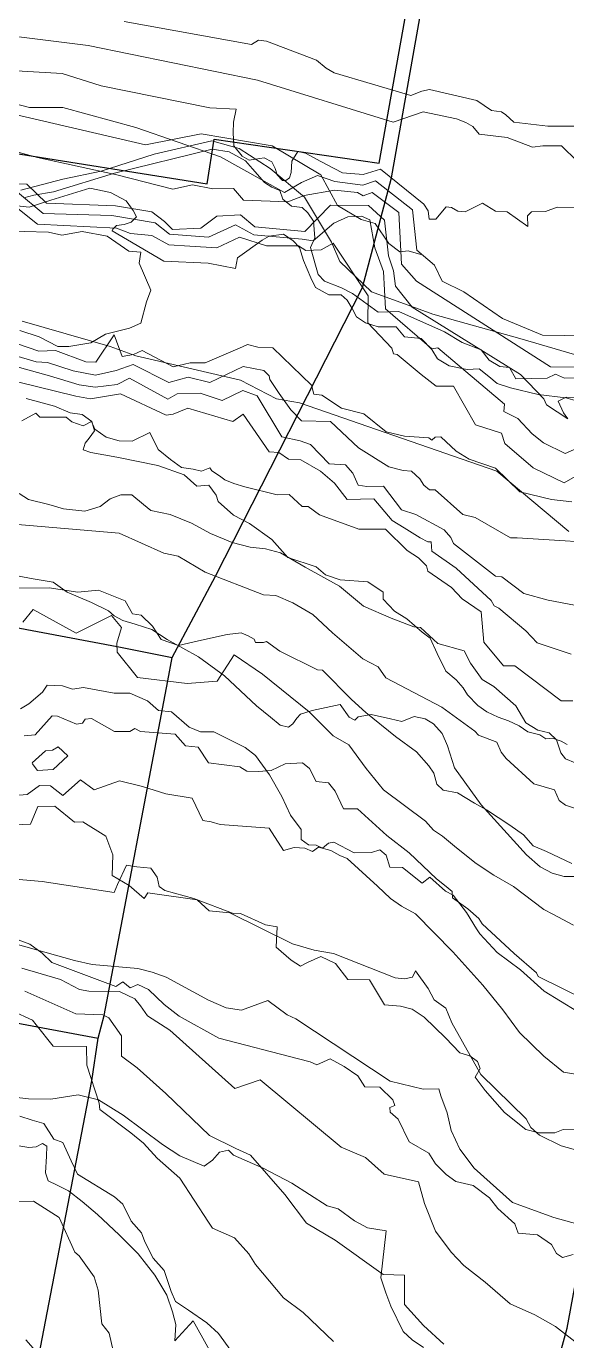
# Model space of a CAD drawing. Header units: metres. Extents: x 683 to 917, y -108 to 80.
# Drawn here: x 809.3 to 830.6, y 1.4 to 53 of the extents above; entities that cross this region are included whole.
import ezdxf

# ---------------------------------------------------------------- set-up
doc = ezdxf.new("R2010")
doc.units = ezdxf.units.M
doc.layers.add('Cadastre with houses', color=6, linetype='Continuous')
doc.layers.add('Landslide2025', color=21, linetype='Continuous')

msp = doc.modelspace()

# ---------------------------------------------------------------- linework, layer by layer
at = {"lineweight": 0}
for points, elevation in [([(804.751, 53.343), (806.611, 52.868), (811.757, 52.234), (818.416, 50.869), (823.74, 49.226), (824.927, 49.622), (826.233, 49.345), (826.6, 49.206), (826.877, 49.048), (827.124, 48.751), (828.222, 48.613), (829.212, 48.237), (829.618, 48.296), (830.36, 48.296), (830.973, 47.683)], 52.5), ([(813.172, 53.174), (818.179, 52.264), (818.456, 52.442), (818.772, 52.403), (820.732, 51.651), (821.108, 51.334), (821.424, 51.156), (824.432, 50.265), (824.868, 50.443), (825.165, 50.503), (827.025, 50.067), (827.609, 49.672), (827.995, 49.632), (828.163, 49.513), (828.48, 49.216), (829.815, 49.058), (831.468, 49.068)], 53), ([(804.014, 51.205), (809.456, 49.8), (810.762, 49.8), (813.632, 49.009), (816.957, 47.861), (819.47, 46.456), (820.143, 46.851), (820.776, 47.128), (821.449, 46.891), (822.557, 46.752), (823.052, 46.911), (824.497, 45.783), (824.675, 44.199), (825.368, 43.606), (825.664, 42.972), (826.515, 42.557), (828.039, 41.508), (829.603, 40.855), (831.364, 40.835)], 51.5), ([(831.354, 45.862), (830.187, 45.882), (829.721, 45.713), (829.177, 45.704), (829.019, 45.545), (829.029, 45.13), (828.227, 45.704), (827.762, 45.723), (827.258, 46.04), (826.703, 45.763), (826.565, 45.704), (826.278, 45.723), (826.031, 45.872), (825.823, 45.901), (825.417, 45.407), (825.16, 45.407), (825.12, 45.733), (824.942, 46), (823.24, 47.376), (822.567, 47.168), (821.756, 47.227), (821.419, 47.396), (820.905, 47.673), (820.301, 47.999), (819.994, 48.068), (819.767, 47.683), (819.737, 47.247), (819.668, 47.029), (819.52, 46.931), (819.391, 46.931), (819.183, 47.148), (819.104, 47.406), (818.975, 47.663), (818.669, 47.821), (818.332, 47.772), (818.085, 47.732), (817.808, 47.88), (817.481, 48.296), (817.461, 48.801), (817.471, 49.216), (817.57, 49.731), (816.541, 49.78), (812.266, 50.651), (810.742, 51.126), (807.813, 51.304)], 52), ([(805.545, 48.983), (809.778, 47.829), (812.889, 47.155), (815.086, 46.586), (815.856, 46.762), (816.658, 46.602), (817.476, 46.618), (817.861, 46.153), (819.609, 46.089), (820.25, 46.345), (821.437, 46.554), (822.335, 46.458), (822.56, 46.329), (822.912, 46.458), (823.971, 45.672), (824.067, 43.651), (824.66, 42.978), (829.92, 39.61), (831.765, 39.594)], 51), ([(808.704, 46.806), (809.353, 46.782), (810.123, 46.037), (812.841, 45.94), (814.261, 45.7), (814.754, 45.315), (815.078, 45.002), (816.185, 45.062), (816.822, 45.531), (817.748, 45.58), (818.314, 45.111), (820.274, 44.93), (821.285, 45.964), (822.776, 45.952), (823.401, 45.375), (823.558, 43.968), (823.75, 43.379), (823.834, 42.777), (824.484, 41.959), (828.742, 39.313), (829.656, 38.363), (829.764, 38.123), (830.606, 37.569), (830.438, 37.81), (830.221, 38.267), (830.534, 38.423), (831.063, 38.411)], 50.5), ([(808.992, 46.476), (809.991, 45.634), (812.697, 45.55), (814.393, 45.262), (814.958, 44.817), (816.486, 44.708), (817.544, 45.189), (818.266, 44.793), (820.166, 44.624), (820.599, 44.564), (821.417, 45.25), (821.958, 45.502), (822.499, 45.526), (822.824, 45.382), (823.017, 44.287), (823.365, 43.361), (823.438, 41.894), (825.266, 40.318), (825.494, 40.366), (828.116, 38.153), (828.092, 37.865), (828.645, 37.588), (829.199, 36.987), (829.644, 36.626), (830.498, 36.217), (831.267, 36.554)], 50), ([(833.342, 36.709), (830.46, 35.065), (829.242, 35.653), (828.126, 36.607), (828.004, 37.003), (826.979, 37.338), (826.106, 38.86), (825.426, 38.85), (824.848, 39.307), (823.894, 40.098), (823.757, 40.129), (823.691, 40.342), (822.747, 41.336), (822.762, 42.397), (821.382, 44.467), (820.916, 44.203), (820.307, 44.183), (820.022, 44.366), (818.764, 44.366), (817.709, 44.711), (816.816, 44.284), (815.76, 44.345), (814.928, 44.406), (814.258, 44.772), (813.426, 44.853), (812.878, 45.056), (809.773, 45.218), (808.535, 46.192)], 49.5), ([(808.28, 44.955), (810.204, 44.907), (810.733, 44.787), (811.527, 44.931), (812.514, 44.738), (813.355, 44.161), (813.837, 44.113), (813.764, 43.68), (814.221, 42.622), (814.053, 42.165), (813.837, 41.323), (813.379, 41.13), (812.441, 40.89), (811.864, 40.553), (810.998, 40.409), (810.565, 40.409), (809.843, 40.793), (809.074, 41.034)], 49.1), ([(808.017, 40.847), (809.823, 40.228), (810.473, 40.258), (811.67, 39.812), (812.066, 39.801), (812.777, 40.867), (813.091, 40.025), (813.538, 40.096), (813.883, 40.258), (815.101, 39.609), (815.77, 39.771), (816.359, 39.771), (817.82, 40.4), (818.023, 40.491), (818.429, 40.38), (819.018, 40.36), (820.53, 38.888), (820.631, 38.543), (820.946, 38.502), (821.717, 37.995), (822.59, 37.772), (823.463, 37.061), (824.183, 36.889), (825.137, 36.828), (825.259, 36.737), (825.391, 36.858), (825.614, 36.869), (826.223, 36.3), (826.73, 35.986), (827.766, 35.63), (828.72, 34.707), (829.968, 34.403), (830.759, 34.311)], 49), ([(832.795, 32.637), (828.614, 32.901), (828.35, 32.901), (826.97, 33.692), (826.482, 33.814), (825.386, 34.778), (825.173, 34.778), (824.95, 34.971), (824.788, 35.214), (824.463, 35.519), (824.138, 35.549), (823.57, 35.681), (822.383, 36.432), (821.276, 37.467), (820.14, 37.498), (819.724, 37.924), (819.267, 38.573), (818.892, 39.111), (818.871, 39.264), (818.658, 39.467), (817.846, 39.629), (816.537, 39), (815.695, 39.213), (814.934, 39), (813.533, 39.71), (812.864, 39.467), (812.052, 39.284), (811.169, 39.456), (810.164, 39.781), (809.718, 39.812), (808.063, 40.299)], 48.5), ([(808.015, 39.879), (810.238, 39.255), (811.41, 38.905), (812.034, 38.813), (812.902, 38.92), (813.389, 39.163), (814.896, 38.341), (815.261, 38.554), (816.159, 38.585), (817.027, 38.296), (817.834, 38.691), (818.397, 38.478), (819.371, 36.865), (820.087, 36.713), (820.498, 36.56), (821.228, 35.799), (821.868, 35.769), (822.157, 35.434), (822.37, 34.962), (822.705, 34.916), (823.359, 34.932), (824.075, 34.003), (824.638, 33.82), (825.749, 33.211), (826.008, 32.907), (826.115, 32.679), (827.759, 31.4), (828.017, 31.369), (828.87, 30.715), (829.829, 30.456), (831.412, 30.152)], 48), ([(807.475, 39.396), (811.28, 38.462), (811.848, 38.36), (813.036, 38.553), (814.832, 37.711), (815.106, 37.752), (815.674, 37.995), (817.45, 37.467), (817.856, 37.752), (818.871, 36.27), (819.257, 36.25), (819.632, 35.986), (820.119, 35.965), (820.891, 35.519), (821.439, 35.042), (821.936, 34.403), (822.981, 34.433), (823.702, 33.581), (824.179, 33.296), (824.798, 32.901), (825.102, 32.748), (825.234, 32.738), (825.264, 32.373), (826.218, 31.703), (827.588, 30.435), (827.715, 30.232), (827.898, 30.135), (828.953, 29.247), (829.4, 28.781), (830.729, 28.334)], 47.5), ([(830.803, 26.502), (830.346, 26.502), (828.52, 27.872), (828.078, 27.872), (827.302, 28.801), (827.195, 29.988), (826.449, 30.506), (826.038, 30.947), (825.11, 31.587), (825.049, 31.8), (824.744, 32.119), (824.288, 32.409), (823.435, 33.246), (822.4, 33.246), (820.847, 33.809), (820.406, 34.129), (820.162, 34.129), (819.66, 34.601), (819.188, 34.585), (817.91, 34.905), (817.483, 35.027), (817.133, 35.179), (816.92, 35.331), (816.616, 35.529), (816.54, 35.651), (816.22, 35.514), (815.885, 35.598), (815.428, 35.658), (815.002, 35.978), (814.515, 36.374), (814.18, 37.029), (813.495, 36.694), (812.977, 36.709), (812.475, 36.846), (812.018, 37.166), (811.897, 37.47), (811.562, 37.303), (811.12, 37.455), (810.892, 37.637), (809.857, 37.637), (809.705, 37.79), (809.157, 37.5)], 47), ([(809.046, 34.644), (809.412, 34.401), (810.218, 34.203), (810.797, 34.035), (811.634, 33.944), (812.228, 34.127), (812.624, 34.431), (813.05, 34.583), (813.476, 34.583), (813.933, 34.203), (814.222, 33.975), (814.983, 33.822), (815.82, 33.472), (816.566, 33.076), (817.419, 32.711), (818.119, 32.536), (818.728, 32.468), (819.321, 32.315), (820.288, 31.752), (821.635, 31.006), (822.579, 30.215), (823.66, 29.743), (824.558, 29.408), (824.817, 29.377), (825.502, 28.753), (826.537, 28.464), (826.78, 27.977), (827.237, 27.338), (827.694, 27.064), (828.561, 26.302), (828.957, 25.633), (829.429, 25.343), (829.871, 25.244), (830.16, 24.97), (830.327, 24.453), (830.51, 24.225), (830.89, 24.065)], 46.5), ([(831.465, 22.093), (830.506, 22.398), (830.262, 22.581), (830.08, 23.007), (829.273, 23.235), (828.177, 24.24), (827.979, 24.483), (827.812, 24.879), (827.096, 25.153), (826.944, 25.305), (825.65, 26.249), (823.458, 27.406), (823.154, 27.832), (822.545, 28.152), (821.357, 29.172), (820.581, 29.887), (819.805, 30.344), (819.135, 30.633), (818.648, 30.664), (816.364, 31.547), (815.299, 32.186), (814.736, 32.292), (812.985, 33.084), (808.845, 33.434)], 46), ([(808.851, 30.93), (810.233, 30.941), (811.352, 30.77), (812.174, 30.85), (813.212, 30.428), (813.498, 29.914), (813.84, 29.868), (814.286, 29.434), (814.628, 28.909), (815.313, 28.67), (816.09, 28.852), (817.22, 29.103), (817.768, 29.172), (818.042, 29.058), (818.282, 28.921), (818.339, 28.795), (818.647, 28.784), (818.761, 28.829), (819.286, 28.453), (820.768, 27.722), (820.962, 27.699), (822.103, 26.546), (822.674, 26.044), (823.839, 25.096), (824.661, 24.502), (825.14, 23.943), (825.334, 23.658), (825.46, 23.224), (825.707, 22.995), (826.27, 22.889), (826.94, 22.478), (827.412, 22.219), (828.325, 21.625), (828.858, 21.245), (829.239, 20.803), (829.772, 20.59), (830.761, 20.118)], 45.5), ([(830.82, 17.698), (830.009, 18.12), (829.667, 18.303), (828.468, 19.216), (827.703, 19.65), (827.007, 20.118), (826.23, 20.723), (825.682, 21.192), (825.329, 21.42), (825.009, 21.774), (823.365, 23.007), (822.68, 23.84), (821.995, 24.776), (821.39, 25.13), (820.442, 26.067), (818.604, 27.551), (817.497, 28.304), (816.834, 27.277), (815.647, 27.185), (813.695, 27.414), (812.896, 28.407), (812.884, 28.761), (813.067, 29.377), (812.679, 29.857), (811.297, 29.16), (809.596, 30.085), (809.197, 29.594)], 45), ([(809.247, 25.13), (809.684, 25.168), (810.352, 25.913), (810.557, 25.9), (811.302, 25.579), (811.533, 25.618), (811.649, 25.785), (811.893, 25.81), (812.792, 25.297), (813.396, 25.297), (813.589, 25.412), (813.82, 25.297), (815.181, 25.194), (815.579, 24.731), (816.08, 24.68), (816.491, 24.064), (817.724, 23.909), (817.994, 23.742), (818.456, 23.73), (818.944, 23.768), (819.497, 24.025), (820.177, 24.064), (820.46, 23.845), (820.717, 23.331), (821.205, 23.28), (821.462, 22.959), (821.796, 22.265), (822.335, 22.265), (823.491, 21.212), (824.365, 20.527), (825.443, 19.517), (825.82, 19.209), (826.06, 19.02), (826.077, 18.763), (826.676, 18.335), (827.105, 17.95), (827.233, 17.744), (828.492, 16.58), (829.374, 15.818), (829.442, 15.681), (832.259, 14.294)], 44.5), ([(809.568, 24.072), (810.082, 24.535), (810.356, 24.569), (810.579, 24.689), (810.964, 24.346), (810.382, 23.798), (809.774, 23.764), (809.56, 24.038)], 44.1), ([(831.525, 11.733), (830.433, 11.926), (829.663, 12.543), (828.699, 13.48), (828.044, 14.366), (827.261, 15.343), (826.092, 16.64), (824.615, 18.143), (824.076, 18.438), (823.639, 18.733), (823.125, 19.221), (821.931, 20.313), (821.648, 20.429), (821.288, 20.621), (820.813, 20.75), (820.569, 20.583), (820.274, 20.711), (819.85, 20.737), (819.439, 20.621), (818.874, 21.495), (816.947, 21.649), (816.588, 21.752), (816.266, 21.803), (815.843, 22.676), (814.815, 22.843), (813.89, 23.139), (812.991, 23.357), (812.002, 23.01), (811.463, 23.396), (810.769, 22.779), (810.281, 23.164), (809.845, 23.177), (809.369, 22.818), (807.905, 22.702)], 44), ([(808.265, 21.601), (809.498, 21.652), (809.78, 22.346), (810.448, 22.371), (811.219, 21.742), (811.553, 21.755), (812.452, 21.19), (812.734, 20.458), (812.709, 19.648), (813.377, 19.25), (813.967, 18.737), (814.109, 18.968), (816.048, 18.685), (816.51, 18.261), (817.333, 18.171), (819.786, 16.964), (820.633, 16.707), (821.404, 16.579), (823.819, 15.628), (824.191, 15.59), (824.499, 15.654), (824.615, 15.898), (825.116, 15.205), (825.347, 14.755), (825.809, 14.434), (826.041, 13.856), (827.184, 11.827), (828.969, 10.093), (829.149, 9.746), (829.496, 9.45), (830.343, 9.027), (831.371, 8.744)], 43.5), ([(831.698, 5.751), (830.054, 6.214), (828.436, 6.805), (826.92, 8.153), (826.355, 8.898), (826.021, 9.63), (825.867, 10.324), (825.61, 10.992), (825.533, 11.261), (824.917, 11.249), (823.62, 11.57), (819.921, 14.01), (819.574, 14.177), (818.816, 14.729), (817.788, 14.357), (817.185, 14.447), (816.491, 14.742), (814.822, 15.654), (814.282, 15.847), (813.717, 15.988), (811.919, 16.142), (811.225, 16.309), (808.567, 17.054)], 43), ([(809.157, 16.007), (810.673, 15.558), (811.418, 15.16), (811.79, 15.102), (812.998, 15.089), (813.589, 14.806), (813.82, 14.524), (814.089, 14.138), (814.976, 13.573), (817.519, 11.274), (818.521, 11.621), (821.706, 8.975), (822.656, 8.564), (823.388, 7.922), (824.737, 7.614), (824.968, 6.766), (825.405, 5.674), (826.021, 4.852), (826.522, 4.326), (827.357, 3.671), (828.333, 2.823), (829.309, 2.399), (830.119, 1.937), (831.108, 1.166)], 42.5), ([(806.373, 15.424), (809.581, 13.961), (809.722, 13.777), (810.383, 12.942), (811.694, 12.932), (811.716, 12.195), (812.193, 10.699), (812.214, 10.461), (813.439, 9.54), (813.937, 9.128), (814.468, 8.543), (815.357, 7.762), (816.484, 6.028), (816.647, 5.801), (817.514, 5.411), (818.077, 4.782), (818.337, 4.37), (819.441, 3.064), (820.211, 2.486), (821.393, 1.347)], 41.5), ([(825.731, 1.238), (824.936, 1.975), (824.185, 2.799), (824.185, 3.955), (823.351, 3.979), (821.463, 5.328), (820.336, 5.992), (819.489, 7.119), (818.14, 8.661), (817.562, 8.93), (816.522, 9.431), (814.807, 11.088), (813.69, 12.09), (813.073, 12.552), (813.073, 13.342), (812.572, 14.055), (812.341, 14.171), (811.281, 14.209), (809.278, 15.095)], 42), ([(809.077, 10.197), (809.565, 10.034), (810.02, 9.904), (810.41, 9.286), (810.768, 9.156), (811.093, 8.441), (811.337, 7.921), (812.8, 7.027), (813.125, 6.734), (813.45, 6.068), (813.856, 5.612), (813.986, 5.255), (814.311, 4.621), (814.75, 4.133), (815.027, 3.304), (815.189, 2.914), (815.709, 2.573), (816.425, 2.085), (816.88, 1.662), (817.367, 0.996)], 41), ([(812.898, 0.289), (812.587, 1.67), (812.294, 2.044), (812.157, 3.361), (812.001, 3.891), (811.407, 4.714), (811.243, 4.852), (810.621, 6.214), (809.615, 6.854), (808.774, 6.845)], 40.5)]:
    msp.add_lwpolyline(points, dxfattribs=dict(at, elevation=elevation))
at = {"layer": 'Cadastre with houses'}
for p, q in [((823.189, 47.604, 57), (824.687, 55.982, 57)), ((801.043, 49.235, 57), (816.43, 46.797, 57)), ((816.43, 46.797, 57), (816.709, 48.554, 57)), ((816.709, 48.554, 57), (823.189, 47.604, 57))]:
    msp.add_line(p, q, dxfattribs=at)
for points in [[(809.35, -1.671, 42), (811.9, 11.579, 43.6), (812.157, 13.251, 43.8), (812.395, 14.151, 44.1), (814.889, 27.282, 47.1), (815.057, 28.203, 47.4), (816.769, 31.389, 48.1), (822.543, 42.724, 51.6), (823.676, 47.033, 54.1), (825.971, 59.976, 57.7)], [(820.831, -48.802, 32.85), (821.098, -47.189, 34.1), (822.424, -40.421, 37.1), (826.342, -20.056, 41.6), (826.54, -18.849, 41.7), (830.323, 0.966, 44.5), (830.578, 1.867, 46), (831.569, 7.254, 46), (835.933, 30.622, 50.3), (838.236, 42.3, 56), (839.866, 50.762, 56), (840.772, 56.152, 56.9)], [(744.38, 41.561, 45.1), (758.491, 38.949, 46), (761.177, 38.484, 46.6), (773.408, 36.059, 47.1), (777.405, 35.377, 47), (792.515, 32.468, 47.1), (812.9, 28.628, 47.1), (815.057, 28.203, 47.4)], [(773.982, 17.813, 42.75), (774.457, 20.267, 43.6), (780.087, 19.247, 43.6), (809.773, 13.706, 43.6), (812.157, 13.251, 43.8)]]:
    msp.add_polyline3d(points, dxfattribs=at)
at = {"layer": 'Landslide2025', "lineweight": 0}
for points, elevation in [([(824.825, 44.025), (824.326, 44.163), (823.998, 44.128), (823.568, 44.456), (823.034, 45.247), (822.483, 45.402), (821.554, 45.953), (820.899, 47.158), (818.988, 48.295), (816.199, 48.76), (814.013, 48.329), (808.9, 49.517), (808.624, 49.035), (808.314, 48.432), (808.022, 47.727), (806.007, 47.864)], 52), ([(809.115, 46.556), (810.768, 46.986), (812.266, 47.296), (814.349, 47.968), (816.621, 48.484), (817.689, 48.191), (818.911, 47.399), (820.254, 46.28), (821.321, 44.507), (821.648, 43.75), (822.888, 42.562), (825.298, 41.684), (828.81, 40.702), (831.083, 40.031)], 51), ([(835.361, 39.2), (830.476, 39.174), (830.114, 39.329), (829.787, 39.174), (828.565, 39.14), (828.307, 39.588), (827.928, 39.622), (827.515, 39.88), (827.205, 40.276), (826.447, 40.569), (825.759, 40.982), (823.968, 41.791), (823.159, 41.757), (822.143, 42.497), (821.713, 42.721), (821.042, 42.979), (820.8, 43.237), (820.491, 44.305), (820.663, 44.684), (820.611, 45.338), (820.387, 45.665), (820.163, 45.872), (819.75, 45.923), (819.406, 46.199), (819.285, 46.543), (818.976, 46.663), (818.683, 46.853), (818.218, 47.387), (817.943, 47.696), (817.306, 48.058), (816.634, 48.161), (812.795, 47.214), (810.402, 46.491), (809.627, 46.354), (809.231, 46.25)], 50), ([(808.629, 45.971), (809.438, 45.884), (810.299, 46.16), (811.831, 46.625), (812.64, 46.453), (813.26, 46.125), (813.535, 45.747), (813.656, 45.506), (813.449, 45.299), (813.174, 45.196), (812.881, 45.161), (812.726, 45.024), (812.709, 44.955), (814.74, 43.767), (816.479, 43.681), (817.547, 43.474), (817.633, 43.887), (818.597, 44.593), (818.872, 44.748), (819.44, 44.817), (819.819, 44.559), (820.06, 44.301), (820.215, 43.784), (820.508, 43.113), (820.697, 42.734), (821.214, 42.441), (821.696, 42.441), (821.937, 42.235), (822.126, 41.907), (822.298, 41.58), (822.66, 41.339), (823.159, 41.184), (823.865, 41.184), (824.192, 40.788), (824.846, 40.72), (825.26, 40.289), (825.483, 39.928), (825.948, 39.652), (826.654, 39.514), (827.119, 39.532), (827.498, 39.239), (827.825, 38.964), (828.358, 38.791), (829.443, 38.533), (830.528, 38.395), (831.44, 38.137)], 49), ([(830.64, 33.144), (827.816, 35.52), (820.069, 38.206), (819.156, 38.361), (817.745, 39.084), (813.63, 40.048), (812.631, 40.41), (809.171, 41.408)], 48), ([(809.322, 38.374), (810.441, 38.064), (811.06, 37.806), (811.525, 37.737), (811.904, 37.461), (812.007, 37.1), (811.801, 36.807), (811.646, 36.618), (811.56, 36.36), (811.87, 36.256), (812.885, 36.067), (814.504, 35.74), (815.537, 35.378), (816.036, 34.931), (816.501, 34.965), (816.793, 34.569), (816.862, 34.328), (817.465, 33.794), (818.102, 33.467), (818.98, 32.83), (819.6, 32.124), (820.719, 31.763), (821.08, 31.453), (821.666, 31.246), (822.75, 31.177), (823.353, 30.764), (823.353, 30.489), (823.8, 30.024), (824.282, 29.714), (824.885, 29.198), (825.195, 28.957), (825.47, 28.354), (825.815, 27.665), (826.211, 27.321), (826.486, 27.011), (826.658, 26.736), (827.072, 26.322), (827.416, 26.064), (827.863, 25.858), (828.277, 25.72), (828.69, 25.513), (829.034, 25.289), (829.499, 25.169), (829.74, 25.014), (829.998, 25.031), (830.343, 24.911), (830.575, 24.782)], 47), ([(830.902, 19.608), (830.463, 19.608), (829.99, 19.737), (829.516, 19.987), (828.983, 20.452), (827.201, 22.414), (826.15, 23.869), (825.875, 24.73), (825.668, 25.212), (825.324, 25.591), (824.997, 25.797), (824.567, 25.883), (824.084, 25.694), (823.637, 25.797), (822.879, 25.97), (822.363, 25.866), (822.242, 25.746), (822.019, 25.858), (821.657, 26.357), (820.564, 26.124), (820.108, 25.978), (819.961, 25.823), (819.806, 25.599), (819.625, 25.47), (819.298, 25.548), (818.92, 25.858), (818.369, 26.305), (817.121, 27.476), (816.096, 28.225), (814.865, 28.905), (814.263, 29.301), (813.608, 29.516), (813.126, 29.654), (812.782, 29.843), (812.558, 30.033), (811.895, 30.36), (810.94, 30.764), (810.389, 31.16), (809.52, 31.298), (808.091, 31.573)], 46), ([(809.105, 26.184), (809.427, 26.379), (809.963, 26.837), (810.148, 27.119), (810.753, 27.09), (811.143, 26.963), (811.581, 27.022), (812.78, 26.798), (813.404, 26.798), (814.086, 26.505), (814.525, 26.115), (815.041, 26.067), (815.723, 25.462), (816.172, 25.277), (816.698, 25.287), (817.926, 24.673), (818.336, 24.351), (818.881, 23.601), (819.369, 22.738), (819.71, 22.017), (820.129, 21.452), (820.129, 21.052), (820.421, 20.847), (820.714, 20.838), (820.967, 20.711), (821.201, 20.906), (821.416, 20.945), (822.215, 20.536), (822.887, 20.545), (823.219, 20.652), (823.462, 20.438), (823.618, 19.97), (824.106, 19.96), (824.885, 19.346), (825.187, 19.571), (825.792, 19.025), (826.094, 18.869), (826.62, 18.196), (827.01, 17.543), (827.147, 17.348), (827.829, 16.617), (828.745, 15.935), (829.671, 15.107), (830.958, 14.317)], 45), ([(830.849, 9.656), (830.42, 9.676), (830.088, 9.539), (829.465, 9.539), (828.958, 9.676), (828.11, 10.339), (827.35, 11.206), (826.96, 11.723), (827.155, 12.064), (827.057, 12.337), (826.755, 12.561), (826.365, 12.678), (825.8, 13.263), (824.962, 14.081), (824.494, 14.393), (824.026, 14.51), (823.402, 14.569), (822.817, 15.543), (821.96, 15.563), (821.472, 16.187), (820.907, 16.46), (820.381, 16.226), (820.108, 16.089), (819.737, 16.323), (819.153, 16.83), (819.192, 17.629), (818.724, 17.707), (817.749, 18.156), (817.496, 18.136), (815.917, 18.74), (814.767, 19.052), (814.552, 19.208), (814.474, 19.579), (814.221, 19.929), (813.675, 19.988), (813.266, 20.046), (812.915, 19.286), (812.778, 18.974), (809.952, 19.403), (808.899, 19.501)], 44), ([(808.558, 17.293), (809.474, 16.942), (809.961, 16.591), (810.332, 16.221), (812.847, 15.285), (813.119, 15.461), (813.412, 15.227), (813.714, 15.363), (814.133, 15.168), (814.747, 14.583), (815.342, 14.125), (816.901, 13.258), (820.02, 12.439), (820.488, 12.322), (820.741, 12.205), (821.268, 12.439), (821.813, 12.147), (822.359, 11.776), (822.632, 11.348), (823.217, 11.328), (823.724, 10.841), (823.802, 10.607), (823.607, 10.529), (823.626, 10.353), (823.938, 10.08), (824.367, 9.184), (825.147, 8.735), (825.4, 8.326), (825.829, 7.897), (826.199, 7.624), (826.882, 7.468), (827.525, 6.981), (827.856, 6.572), (828.519, 5.967), (828.656, 5.597), (829.416, 5.538), (829.962, 5.149), (830.157, 4.798), (830.391, 4.642), (830.819, 4.759)], 43), ([(824.932, 1.113), (824.484, 1.406), (824.133, 1.737), (823.646, 2.731), (823.451, 3.258), (823.256, 3.843), (823.47, 5.694), (822.73, 5.811), (822.223, 6.084), (821.58, 6.552), (821.151, 6.669), (819.767, 7.566), (818.636, 8.151), (817.466, 8.657), (817.272, 8.852), (816.921, 8.774), (816.648, 8.462), (816.316, 8.229), (815.361, 8.638), (814.679, 9.086), (813.139, 10.236), (812.164, 10.841), (811.365, 11.036), (810.293, 10.86), (809.416, 10.88), (808.168, 11.016)], 42), ([(808.958, 9.047), (809.425, 8.969), (809.718, 8.989), (809.971, 9.125), (810.137, 9.018), (810.127, 8.628), (810.088, 7.965), (810.195, 7.654), (810.546, 7.478), (810.995, 7.264), (811.521, 6.845), (812.125, 6.328), (812.983, 5.529), (813.724, 4.788), (814.386, 3.95), (814.854, 3.17), (815.069, 2.507), (815.205, 2.02), (815.166, 1.377), (815.887, 2.156), (817.038, 0.09)], 41), ([(809.596, 1.084), (809.313, 1.416)], 40)]:
    msp.add_lwpolyline(points, dxfattribs=dict(at, elevation=elevation))

doc.saveas('drawing.dxf')
